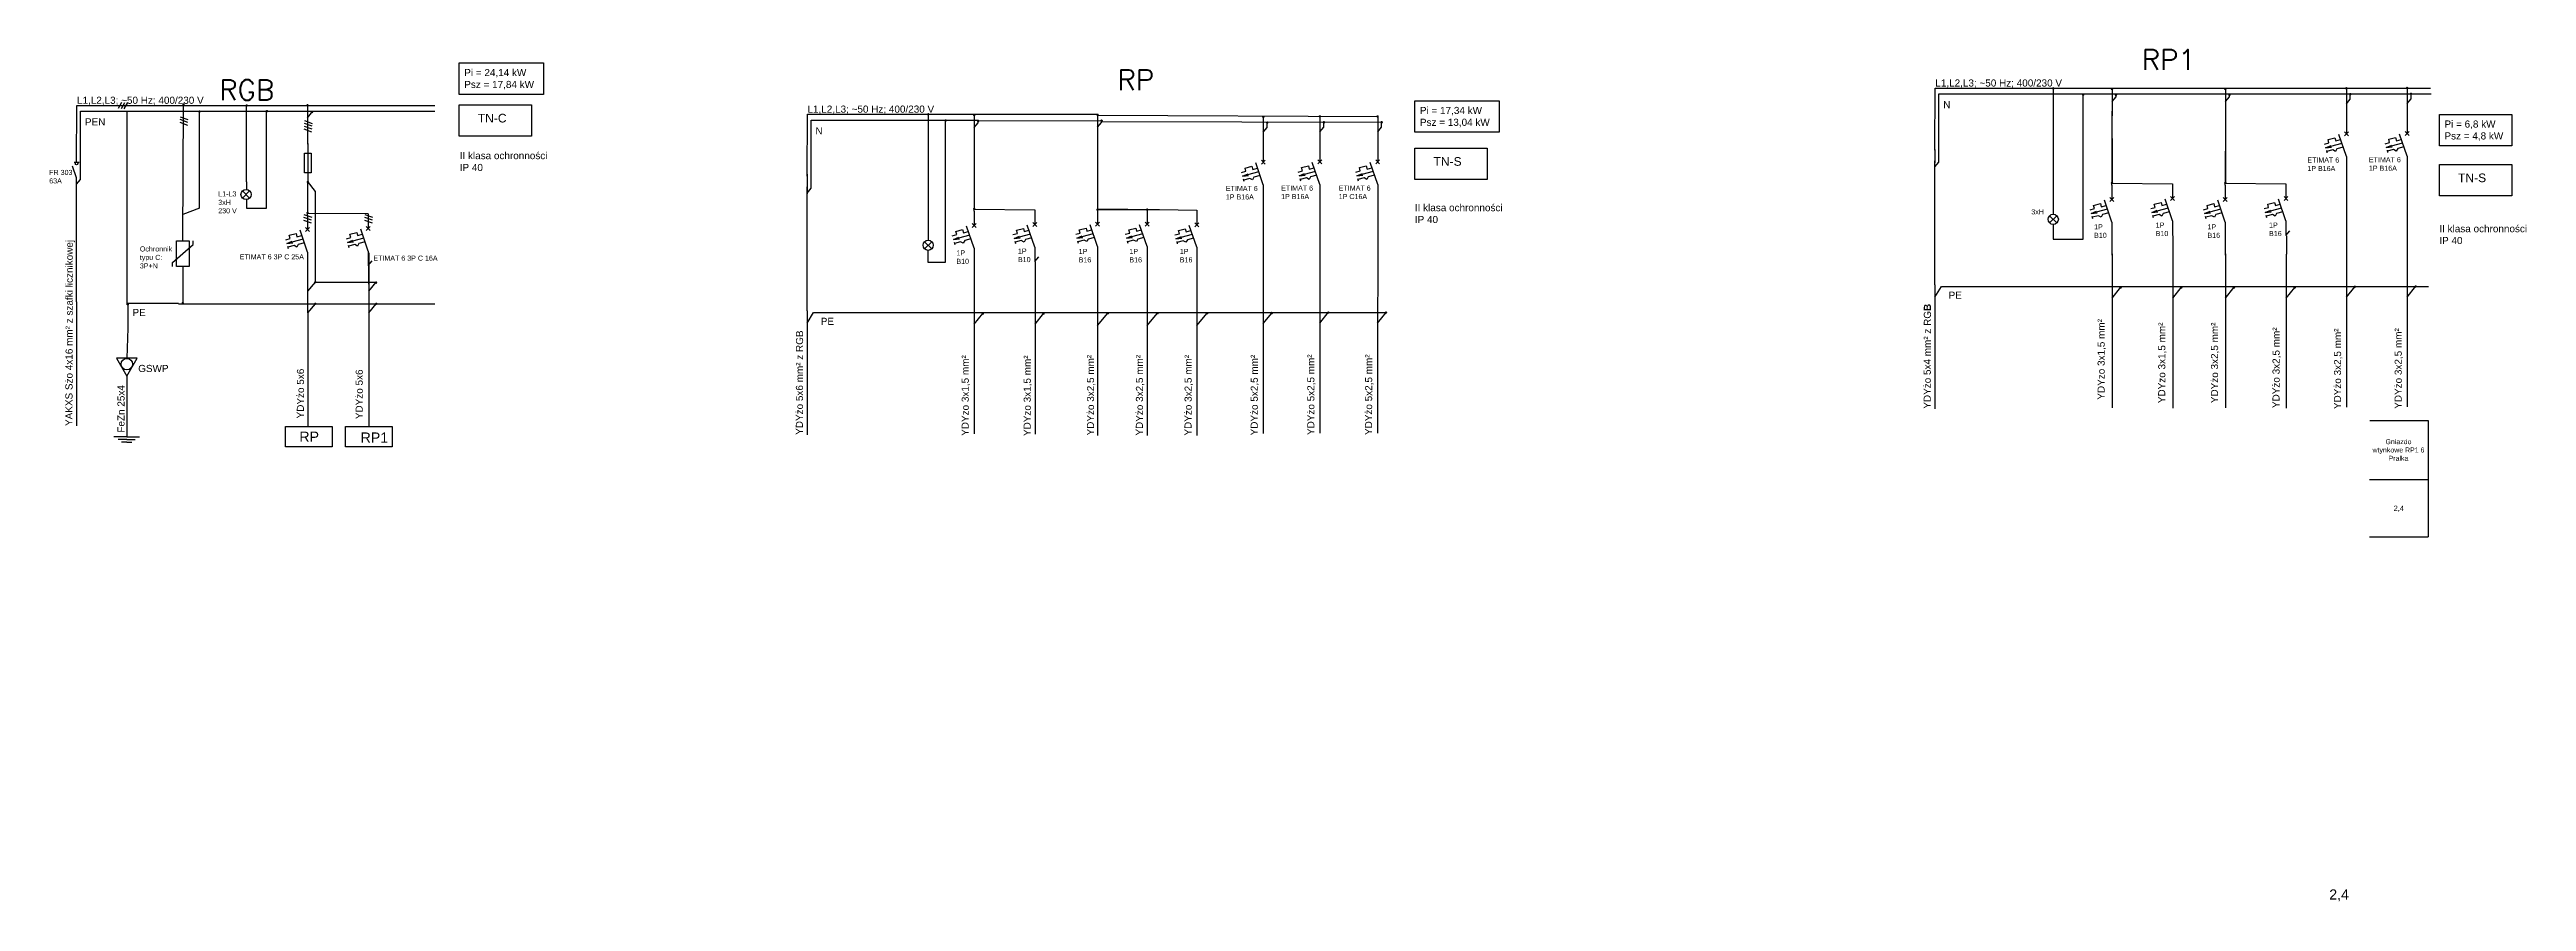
# Model space of a CAD drawing. Header units: inches. Extents: x 42 to 4920, y -585 to 1092.
import ezdxf

# ---------------------------------------------------------------- set-up
doc = ezdxf.new("R2010")
doc.units = ezdxf.units.IN
doc.header["$MEASUREMENT"] = 0
doc.layers.add('EL_rozdzielnie', color=7, linetype='Continuous', lineweight=25)
doc.styles.add('SIMPLEX', font='SIMPLEX')
doc.styles.get("Standard").update_dxf_attribs({"font": 'arial.ttf'})

# ---------------------------------------------------------------- blocks, each defined once
blk = doc.blocks.new('wył. nadmiarowy')
at = {"layer": 'EL_rozdzielnie', "color": 18, "lineweight": 25, "true_color": 0x000000}
for p, q in [((0, 153.7), (0, 110.6)), ((-65.3, 80), (-52, 83.5)), ((-13.4, 81.8), (-62.2, 68.7)), ((-62.2, 68.7), (-45.7, 75.7)), ((-54.6, 93.2), (-34.4, 98.6)), ((-52, 83.6), (-54.6, 93.2)), ((-34.4, 98.6), (-31.8, 89)), ((-31.8, 89), (-17.3, 93)), ((0, 43.1), (-22.6, 108.3)), ((5.9, 116.5), (-5.9, 104.7)), ((-5.9, 116.5), (5.9, 104.7)), ((-62.2, 68.7), (-44.3, 70.6)), ((-59.8, 60.7), (-58.1, 53.7)), ((-40.4, 62.3), (-59, 57.4)), ((-32.4, 58), (-40.4, 62.3)), ((-28, 65.7), (-32.4, 58)), ((-9.5, 70.6), (-28, 65.7)), ((0, 43.1), (0, 0))]:
    blk.add_line(p, q, dxfattribs=at)

msp = doc.modelspace()

# ---------------------------------------------------------------- linework, layer by layer
for p, q in [((95.2, 870.6), (95.9, 982.1)), ((95.9, 982.1), (284, 982.1)), ((177.5, 976.6), (184.3, 988.6)), ((183.6, 975.9), (190.3, 987.9)), ((189.1, 975.4), (195.9, 987.5)), ((284, 982.1), (528.1, 982.1)), ((304.3, 715.8), (305.7, 983.6)), ((429.7, 831.8), (429.7, 982.1)), ((528.1, 982.1), (800.3, 982.1)), ((550, 982.3), (550, 957.9)), ((3754.7, 894.1), (3755.4, 1016.2)), ((3755.4, 1016.2), (3999.5, 1016.2)), ((3762.5, 870.3), (3762.5, 1004.6)), ((3762.5, 1004.6), (4006.6, 1004.6)), ((3987.7, 1015.6), (3987.7, 905.8)), ((3999.5, 1016.2), (4487.6, 1016.2)), ((4006.6, 1004.6), (4494.7, 1004.6)), ((4046.6, 718.6), (4046.6, 1004)), ((4103.4, 1014.3), (4103.4, 989.9)), ((4103.4, 1014.3), (4103.4, 989.9)), ((4103.4, 989.9), (4111.3, 999.2)), ((4103.4, 989.9), (4111.3, 999.2)), ((4103.4, 989.9), (4103.4, 961.5)), ((4103.4, 989.9), (4103.4, 961.5)), ((4111.3, 999.2), (4111.3, 1002.6)), ((4111.3, 999.2), (4111.3, 1002.6)), ((4326.7, 1014.3), (4326.7, 989.8)), ((4326.7, 1014.3), (4326.7, 989.8)), ((4326.7, 989.8), (4334.5, 999.2)), ((4326.7, 989.8), (4334.5, 999.2)), ((4326.7, 989.8), (4326.7, 961.5)), ((4326.7, 989.8), (4326.7, 961.5)), ((4334.5, 999.2), (4334.5, 1002.6)), ((4334.5, 999.2), (4334.5, 1002.6)), ((4487.6, 1016.2), (4730.7, 1016.2)), ((4494.7, 1004.6), (4731.8, 1004.6)), ((4564.9, 1015.7), (4564.9, 954.7)), ((4564.9, 985.2), (4572.7, 994.5)), ((4572.7, 994.5), (4572.7, 1004.1)), ((4684.4, 1016.3), (4684.4, 955.3)), ((4684.4, 985.8), (4692.3, 995.1)), ((4692.3, 995.1), (4692.3, 1004.7)), ((103, 836.3), (103, 970.6)), ((103, 970.6), (291.1, 970.6)), ((194.6, 966.5), (194.6, 970.1)), ((194.8, 589.8), (194.8, 968.1)), ((291.1, 970.6), (535.2, 970.6)), ((298.3, 954.8), (313.5, 949.3)), ((298.3, 948.9), (313.5, 943.5)), ((299.1, 959.8), (314.3, 954.4)), ((337.2, 779.8), (337.1, 970)), ((535.2, 970.6), (800.3, 970.6)), ((542.7, 935.7), (557.9, 930.3)), ((543.3, 947.2), (558.5, 941.7)), ((543.3, 941.3), (558.5, 935.9)), ((544.1, 952.2), (559.3, 946.8)), ((550, 957.9), (557.8, 967.3)), ((550, 957.9), (550, 929.5)), ((550, 929.5), (550, 905.7)), ((557.8, 967.3), (557.8, 970.7)), ((1533.7, 842.7), (1534.4, 964.8)), ((1534.4, 964.8), (1778.5, 964.8)), ((1541.5, 819), (1541.5, 953.2)), ((1541.5, 953.2), (1785.6, 953.2)), ((1772.2, 964.5), (1772.2, 854.7)), ((1778.5, 964.8), (1863, 964.8)), ((1785.6, 953.2), (1870.8, 953.2)), ((1806.4, 673.7), (1806.4, 951.3)), ((1862.9, 963.1), (1862.9, 938.6)), ((1862.9, 963.1), (1862.9, 938.6)), ((1862.9, 938.6), (1870.8, 948)), ((1862.9, 938.6), (1870.8, 948)), ((1862.9, 939.7), (1862.9, 837.1)), ((1863, 964.8), (2106, 964.8)), ((1869.7, 952), (2112.5, 952.5)), ((1870.8, 948), (1870.8, 951.4)), ((1870.8, 948), (1870.8, 951.4)), ((2105.7, 963.6), (2105.7, 939.2)), ((2105.7, 939.2), (2113.6, 948.6)), ((2105.7, 939.2), (2105.7, 910.8)), ((2106.3, 962.6), (2658.4, 960.5)), ((2113.6, 948.6), (2113.6, 952)), ((2113.6, 950.3), (2666.3, 948.9)), ((2432.1, 959.7), (2432.1, 898.7)), ((2432.1, 929.2), (2439.9, 938.5)), ((2439.9, 938.5), (2439.9, 948.1)), ((2543.5, 960.5), (2543.5, 899.4)), ((2543.5, 930), (2551.4, 939.3)), ((2551.4, 939.3), (2551.4, 948.9)), ((2657.3, 960.5), (2657.3, 899.4)), ((2657.3, 930), (2665.1, 939.3)), ((2665.1, 939.3), (2665.1, 948.9)), ((4103.1, 970.8), (4103.1, 891.3)), ((4326.7, 970.8), (4326.7, 872.3)), ((550.5, 906.8), (550.5, 831.2)), ((2105.8, 914.9), (2105.8, 857.1)), ((3754.3, 895.6), (3754.3, 869)), ((4103.1, 891.8), (4103.1, 830.8)), ((4103.4, 917), (4103.4, 888.6)), ((4103.4, 917), (4103.4, 888.6)), ((4103.4, 888.6), (4103.4, 827.6)), ((4103.4, 888.6), (4103.4, 827.6)), ((4326.3, 891.8), (4326.3, 830.8)), ((4326.7, 917), (4326.7, 888.6)), ((4326.7, 917), (4326.7, 888.6)), ((4326.7, 888.6), (4326.7, 827.6)), ((4326.7, 888.6), (4326.7, 827.6)), ((95.2, 839.3), (86.8, 862.2)), ((90.3, 870.5), (100.3, 870.5)), ((95.2, 595.2), (95.2, 839.3)), ((95.2, 827), (103, 836.3)), ((429.7, 831.8), (429.7, 816.6)), ((1534.1, 846.6), (1534.1, 807.9)), ((1772.2, 854.7), (1772.2, 753.4)), ((1862.6, 840.6), (1862.6, 779.6)), ((1862.9, 837.4), (1862.9, 776.4)), ((1862.9, 837.4), (1862.9, 776.4)), ((2105.7, 866.4), (2105.7, 838)), ((2105.7, 838), (2105.7, 776.9)), ((3754.7, 629.2), (3754.7, 873.3)), ((3754.7, 861), (3762.5, 870.3)), ((4564.9, 853.4), (4564.9, 691.1)), ((4684.4, 854), (4684.4, 691.7)), ((429.5, 796.3), (429.5, 780.1)), ((1533.7, 577.9), (1533.7, 821.9)), ((1533.7, 809.6), (1541.5, 819)), ((2432.1, 797.4), (2432.1, 634.5)), ((2543.5, 798.2), (2543.5, 635.2)), ((2657.3, 798.2), (2657.3, 635.2)), ((4103.2, 825.3), (4103.2, 828.4)), ((4222.7, 827.4), (4103.9, 828.6)), ((4326.5, 825.3), (4326.5, 828.4)), ((4446, 827.4), (4327.1, 828.6)), ((337.2, 779.8), (304.5, 767.2)), ((1772.2, 753.4), (1772.2, 716.8)), ((1862.7, 774.1), (1862.7, 777.2)), ((1982.2, 776.2), (1863.4, 777.4)), ((2105.7, 776.9), (2227.8, 776.9)), ((2225, 776.6), (2106.2, 777.8)), ((2227.8, 776.9), (2301, 775.7)), ((4446, 726.2), (4453.8, 735.5)), ((284.2, 672.9), (304.3, 690.6)), ((304.3, 690.6), (324.6, 708.2)), ((324.6, 708.2), (324.6, 715.7)), ((1771.5, 696.6), (1771.5, 673.7)), ((1982.2, 675), (1990.1, 684.3)), ((3987.2, 718.6), (4046.6, 718.6)), ((4103.2, 724), (4103.2, 687.4)), ((4103.4, 689.7), (4103.4, 627.3)), ((4103.4, 689.7), (4103.4, 627.3)), ((4223, 689.3), (4223, 626.9)), ((4223, 689.3), (4223, 626.9)), ((4223.5, 725.6), (4223.5, 689)), ((4326.5, 724), (4326.5, 687.4)), ((4326.7, 689.7), (4326.7, 627.3)), ((4326.7, 689.7), (4326.7, 627.3)), ((4446.3, 689.3), (4446.3, 626.9)), ((4446.3, 689.3), (4446.3, 626.9)), ((4446.8, 725.6), (4446.8, 689)), ((4564.9, 691.1), (4564.9, 628.8)), ((4564.9, 691.1), (4564.9, 628.8)), ((4684.4, 691.7), (4684.4, 629.4)), ((4684.4, 691.7), (4684.4, 629.4)), ((304.3, 665.3), (304.3, 593.1)), ((1771.5, 673.7), (1806.4, 673.7)), ((1862.7, 672.8), (1862.7, 636.2)), ((1862.9, 638.5), (1862.9, 576.1)), ((1862.9, 638.5), (1862.9, 576.1)), ((1982.5, 638.1), (1982.5, 575.7)), ((1982.5, 638.1), (1982.5, 575.7)), ((1983, 674.4), (1983, 637.8)), ((2105.7, 675.7), (2105.7, 639.1)), ((2105.7, 639.1), (2105.7, 576.7)), ((2203.4, 675.7), (2203.4, 639.1)), ((2203.4, 639.1), (2203.4, 576.7)), ((2301, 674.4), (2301, 637.8)), ((2301, 637.8), (2301, 576.7)), ((2432.1, 634.5), (2431.7, 574.3)), ((2543.5, 635.2), (2543.1, 575.1)), ((2657.3, 635.2), (2656.9, 575.1)), ((95.2, 595.2), (95.2, 546.4)), ((296, 591.9), (195.5, 591.9)), ((196.2, 590.6), (196.2, 543.7)), ((3754.7, 629.2), (3754.7, 580.4)), ((3754.7, 604.8), (3767.3, 625.7)), ((4103.4, 627.3), (4103.4, 602.9)), ((4103.4, 602.9), (4120.3, 623.8)), ((4103.4, 602.9), (4103.4, 386.6)), ((4223, 627.3), (4223, 602.9)), ((4223, 602.9), (4239.9, 623.7)), ((4223, 602.9), (4223, 386.5)), ((4326.7, 627.3), (4326.7, 602.9)), ((4326.7, 602.9), (4343.6, 623.8)), ((4326.7, 602.9), (4326.7, 386.6)), ((4377.5, 625.7), (4698, 625.7)), ((4446.3, 627.3), (4446.3, 602.9)), ((4446.3, 602.9), (4463.2, 623.7)), ((4446.3, 602.9), (4446.3, 386.5)), ((4564.9, 628.8), (4564.9, 604.4)), ((4564.9, 604.4), (4581.8, 625.2)), ((4564.9, 604.4), (4564.9, 388)), ((4684.4, 629.4), (4684.4, 605)), ((4684.4, 605), (4701.3, 625.8)), ((4684.4, 605), (4684.4, 388.6)), ((4698, 625.7), (4726.6, 625.7)), ((95.2, 546.4), (95.2, 351.2)), ((196.2, 543.7), (194.1, 484.4)), ((1533.7, 577.9), (1533.7, 529)), ((1533.7, 553.4), (1546.3, 574.3)), ((1862.9, 576.1), (1862.9, 551.7)), ((1862.9, 551.7), (1879.8, 572.6)), ((1862.9, 551.7), (1862.9, 335.4)), ((1982.5, 576.1), (1982.5, 551.7)), ((1982.5, 551.7), (1999.4, 572.5)), ((1982.5, 551.7), (1982.5, 335.3)), ((2105.7, 576.7), (2105.7, 573.4)), ((2105.7, 573.4), (2105.7, 549)), ((2105.7, 549), (2126.1, 573.3)), ((2105.7, 549), (2105.7, 332.6)), ((2156.5, 574.3), (2446.8, 574.3)), ((2203.4, 576.7), (2203.4, 573.1)), ((2203.4, 573.1), (2203.4, 548.7)), ((2203.4, 548.7), (2223.8, 573)), ((2203.4, 548.7), (2203.4, 332.3)), ((2301, 576.7), (2301, 573.4)), ((2301, 573.4), (2301, 549)), ((2301, 549), (2321.4, 573.3)), ((2301, 549), (2301, 332.6)), ((2431.7, 577), (2431.7, 552.6)), ((2431.7, 552.6), (2448.6, 573.5)), ((2431.7, 552.6), (2431.7, 336.3)), ((2448, 574.5), (2674.9, 574.6)), ((2543.1, 577.8), (2543.1, 553.4)), ((2543.1, 553.4), (2560, 574.3)), ((2543.1, 553.4), (2543.1, 337)), ((2656.9, 577.8), (2656.9, 553.4)), ((2656.9, 553.4), (2673.8, 574.2)), ((2656.9, 553.4), (2656.9, 337)), ((3754.7, 580.4), (3754.7, 385.2)), ((1533.7, 529), (1533.7, 333.8)), ((193.8, 449.6), (193.8, 329.6)), ((4611.1, 362.2), (4726.3, 362.2)), ((4726.3, 362.2), (4726.3, 133.3)), ((193.8, 329.6), (168.8, 329.6)), ((193.8, 324.6), (176.8, 324.6)), ((193.8, 319.6), (183.8, 319.6)), ((193.8, 329.6), (218.8, 329.6)), ((193.8, 324.6), (210.8, 324.6)), ((193.8, 319.6), (203.8, 319.6)), ((4610.4, 245.7), (4726.3, 245.7)), ((4610.4, 133.3), (4726.3, 133.3))]:
    msp.add_line(p, q)
at = {"color": 18, "true_color": 0x000000}
for p, q in [((469.1, 780.1), (469.1, 970.6)), ((3987.7, 905.8), (3987.7, 767.9)), ((549.9, 832.7), (549.9, 771.7)), ((565.6, 812.4), (549.9, 832.7)), ((565.6, 634.2), (565.6, 812.4)), ((429.5, 780.1), (469.1, 780.1)), ((542.2, 762.4), (557.4, 756.9)), ((542.2, 756.5), (557.4, 751.1)), ((542.9, 767.5), (558.1, 762)), ((550, 766.2), (550, 769.4)), ((669.5, 768.4), (550.7, 769.5)), ((662.2, 762.4), (677.4, 756.9)), ((662.2, 756.5), (677.4, 751.1)), ((662.9, 767.5), (678.1, 762)), ((3987.2, 747.8), (3987.2, 718.6)), ((550.3, 574), (550.3, 689.7)), ((670.5, 692.1), (670.5, 574)), ((550, 665), (550, 628.4)), ((550.7, 616.4), (565.6, 634.2)), ((565.6, 634.2), (685.4, 634.2)), ((669.5, 667.1), (677.4, 676.4)), ((670.3, 666.6), (670.3, 630)), ((670.5, 616.4), (685.4, 634.2)), ((295.9, 591.7), (565.3, 591.8)), ((550.3, 574), (565.3, 591.8)), ((565.3, 591.8), (685.4, 591.8)), ((670.5, 574), (685.4, 591.8)), ((685.4, 591.8), (800.3, 591.8)), ((550.3, 574), (550.3, 351.1)), ((670.5, 574), (670.5, 351.1))]:
    msp.add_line(p, q, dxfattribs=at)
for points in [[(848.5, 1065.6), (1014.4, 1065.6), (1014.4, 1003.8), (848.5, 1003.8)], [(848.5, 983.1), (990.9, 983.1), (990.9, 921.3), (848.5, 921.3)], [(2730.5, 991), (2896.4, 991), (2896.4, 929.3), (2730.5, 929.3)], [(4748, 964.2), (4890.5, 964.2), (4890.5, 902.5), (4748, 902.5)], [(544.1, 888), (557, 888), (557, 849.4), (544.1, 849.4)], [(2730.5, 897.9), (2872.9, 897.9), (2872.9, 836.2), (2730.5, 836.2)], [(4748, 865.6), (4890.5, 865.6), (4890.5, 803.9), (4748, 803.9)], [(173.9, 484.4), (194.1, 449.4), (214.3, 484.4)], [(506.5, 350.3), (598.2, 350.3), (598.2, 310.1), (506.5, 310.1)], [(624.8, 349.9), (716.4, 349.9), (716.4, 309.8), (624.8, 309.8)]]:
    msp.add_lwpolyline(points, close=True)
at = {"const_width": 2.44}
for points in [[(305.8, 984.8, -3.353394), (304.7, 984.2, -0.298205), (305.8, 984.8, -0.326617)], [(430.1, 983, -3.353394), (429, 982.4, -0.298205), (430.1, 983, -0.326617)], [(550.1, 983.5, -3.353394), (548.9, 982.9, -0.298205), (550.1, 983.5, -0.326617)], [(3987.7, 1016.8, -3.353394), (3986.6, 1016.1, -0.298205), (3987.7, 1016.8, -0.326617)], [(4046.8, 1004.5, -3.353394), (4045.7, 1003.8, -0.298205), (4046.8, 1004.5, -0.326617)], [(4103.5, 1015.4, -3.353394), (4102.4, 1014.8, -0.298205), (4103.5, 1015.4, -0.326617)], [(4111.3, 1003.8, -3.353394), (4110.2, 1003.2, -0.298205), (4111.3, 1003.8, -0.326617)], [(4326.7, 1015.4, -3.353394), (4325.6, 1014.8, -0.298205), (4326.7, 1015.4, -0.326617)], [(4334.6, 1003.8, -3.353394), (4333.5, 1003.2, -0.298205), (4334.6, 1003.8, -0.326617)], [(4564.9, 1016.9, -3.353394), (4563.8, 1016.2, -0.298205), (4564.9, 1016.9, -0.326617)], [(4572.8, 1005.3, -3.353394), (4571.7, 1004.7, -0.298205), (4572.8, 1005.3, -0.326617)], [(4684.5, 1017.5, -3.353394), (4683.4, 1016.8, -0.298205), (4684.5, 1017.5, -0.326617)], [(4692.3, 1005.9, -3.353394), (4691.2, 1005.3, -0.298205), (4692.3, 1005.9, -0.326617)], [(337.1, 971.1, -3.353394), (336, 970.5, -0.298205), (337.1, 971.1, -0.326617)], [(469.8, 971.9, -3.353394), (468.7, 971.2, -0.298205), (469.8, 971.9, -0.326617)], [(558.7, 970.3, -3.353394), (557.6, 969.6, -0.298205), (558.7, 970.3, -0.326617)], [(1772.2, 965.7, -3.353394), (1771.1, 965, -0.298205), (1772.2, 965.7, -0.326617)], [(1806.8, 953.6, -3.353394), (1805.6, 953, -0.298205), (1806.8, 953.6, -0.326617)], [(1863, 964.2, -3.353394), (1861.9, 963.6, -0.298205), (1863, 964.2, -0.326617)], [(1870.8, 952.6, -3.353394), (1869.7, 952, -0.298205), (1870.8, 952.6, -0.326617)], [(2105.8, 964.8, -3.353394), (2104.7, 964.2, -0.298205), (2105.8, 964.8, -0.326617)], [(2113.7, 953.2, -3.353394), (2112.5, 952.5, -0.298205), (2113.7, 953.2, -0.326617)], [(2432.2, 960.9, -3.353394), (2431, 960.2, -0.298205), (2432.2, 960.9, -0.326617)], [(2440, 949.3, -3.353394), (2438.9, 948.7, -0.298205), (2440, 949.3, -0.326617)], [(2543.6, 961.6, -3.353394), (2542.5, 961, -0.298205), (2543.6, 961.6, -0.326617)], [(2551.5, 950.1, -3.353394), (2550.3, 949.4, -0.298205), (2551.5, 950.1, -0.326617)], [(2657.3, 961.6, -3.353394), (2656.2, 961, -0.298205), (2657.3, 961.6, -0.326617)], [(2665.2, 950.1, -3.353394), (2664.1, 949.4, -0.298205), (2665.2, 950.1, -0.326617)], [(550.7, 832.5, -3.353394), (549.6, 831.9, -0.298205), (550.7, 832.5, -0.326617)], [(4103.4, 830.8, -3.353394), (4102.3, 830.1, -0.298205), (4103.4, 830.8, -0.326617)], [(4326.6, 830.8, -3.353394), (4325.5, 830.1, -0.298205), (4326.6, 830.8, -0.326617)], [(1862.9, 779.6, -3.353394), (1861.8, 778.9, -0.298205), (1862.9, 779.6, -0.326617)], [(2105.8, 778.1, -3.353394), (2104.7, 777.5, -0.298205), (2105.8, 778.1, -0.326617)], [(2203.4, 778.1, -3.353394), (2202.3, 777.5, -0.298205), (2203.4, 778.1, -0.326617)], [(196.3, 591.8, -3.353394), (195.2, 591.2, -0.298205), (196.3, 591.8, -0.326617)], [(304.4, 594, -3.353394), (303.3, 593.4, -0.298205), (304.4, 594, -0.326617)], [(4120.4, 625, -3.353394), (4119.3, 624.3, -0.298205), (4120.4, 625, -0.326617)], [(4240, 624.9, -3.353394), (4238.9, 624.3, -0.298205), (4240, 624.9, -0.326617)], [(4343.6, 625, -3.353394), (4342.5, 624.3, -0.298205), (4343.6, 625, -0.326617)], [(4463.3, 624.9, -3.353394), (4462.1, 624.3, -0.298205), (4463.3, 624.9, -0.326617)], [(4581.8, 626.4, -3.353394), (4580.7, 625.8, -0.298205), (4581.8, 626.4, -0.326617)], [(4701.4, 627, -3.353394), (4700.3, 626.4, -0.298205), (4701.4, 627, -0.326617)], [(1879.9, 573.8, -3.353394), (1878.8, 573.1, -0.298205), (1879.9, 573.8, -0.326617)], [(1999.5, 573.7, -3.353394), (1998.4, 573.1, -0.298205), (1999.5, 573.7, -0.326617)], [(2126.2, 574.5, -3.353394), (2125.1, 573.8, -0.298205), (2126.2, 574.5, -0.326617)], [(2223.8, 574.1, -3.353394), (2222.7, 573.5, -0.298205), (2223.8, 574.1, -0.326617)], [(2321.5, 574.5, -3.353394), (2320.3, 573.8, -0.298205), (2321.5, 574.5, -0.326617)], [(2448.7, 574.7, -3.353394), (2447.5, 574, -0.298205), (2448.7, 574.7, -0.326617)], [(2560.1, 575.4, -3.353394), (2559, 574.8, -0.298205), (2560.1, 575.4, -0.326617)], [(2673.8, 575.4, -3.353394), (2672.7, 574.8, -0.298205), (2673.8, 575.4, -0.326617)]]:
    msp.add_lwpolyline(points, format="xyb", dxfattribs=at)
at = {"color": 18, "true_color": 0x000000, "const_width": 2.44}
for points in [[(550.2, 771.7, -3.353394), (549.1, 771.1, -0.298205), (550.2, 771.7, -0.326617)], [(565.3, 635.1, -3.353394), (564.2, 634.5, -0.298205), (565.3, 635.1, -0.326617)], [(684.8, 634.5, -3.353394), (683.7, 633.8, -0.298205), (684.8, 634.5, -0.326617)], [(565.3, 592.9, -3.353394), (564.2, 592.3, -0.298205), (565.3, 592.9, -0.326617)], [(685.5, 592.9, -3.353394), (684.4, 592.3, -0.298205), (685.5, 592.9, -0.326617)]]:
    msp.add_lwpolyline(points, format="xyb", dxfattribs=at)
at = {"color": 0}
msp.add_lwpolyline([(291.7, 715.8), (317, 715.8), (317, 665.3), (291.7, 665.3)], close=True, dxfattribs=at)
for points in [[(284.2, 665.3), (284.2, 672.9)], [(3767.3, 625.7), (4377.5, 625.7)], [(1546.3, 574.3), (2156.5, 574.3)]]:
    msp.add_lwpolyline(points)
for centre, radius in [((95.2, 867.9), 2.65), ((194.1, 473), 11.3)]:
    msp.add_circle(centre, radius)
at = {"layer": 'EL_rozdzielnie', "color": 18, "true_color": 0x000000}
for p, q in [((435.9, 799.5), (421.7, 813.7)), ((435.9, 813.7), (421.7, 799.5)), ((3994.8, 750.8), (3980.6, 764.9)), ((3994.8, 764.9), (3980.6, 750.8)), ((1779.3, 699.7), (1765.1, 713.9)), ((1779.3, 713.9), (1765.1, 699.7))]:
    msp.add_line(p, q, dxfattribs=at)
for centre in [(428.8, 806.6), (3987.7, 757.9), (1772.2, 706.8)]:
    msp.add_circle(centre, 10, dxfattribs=at)

# ---------------------------------------------------------------- block references
at = {"color": 18, "true_color": 0x000000, "xscale": 0.6590048323299361, "yscale": 0.6590048323299361, "zscale": 0.6590048323299361}
for p in [(550, 665), (669.5, 667.1)]:
    msp.add_blockref('wył. nadmiarowy', p, dxfattribs=at)
at = {"layer": 'EL_rozdzielnie', "xscale": 0.6590048323299361, "yscale": 0.6590048323299361, "zscale": 0.6590048323299361}
for p in [(4564.9, 853.4), (4684.4, 854), (2432.1, 797.4), (2543.5, 798.2), (2657.3, 798.2), (4103.2, 724), (4222.7, 726.2), (4326.5, 724), (4446, 726.2), (1862.7, 672.8), (1982.2, 675), (2105.7, 675.7), (2203.4, 675.7), (2301, 674.4)]:
    msp.add_blockref('wył. nadmiarowy', p, dxfattribs=at)

# ---------------------------------------------------------------- texts
at = {"char_height": 40, "attachment_point": 1, "style": 'SIMPLEX'}
for s, insert in [('RP1', (4162, 1092)), ('RGB', (376.2, 1032.6)), ('RP', (2144.9, 1052.4))]:
    msp.add_mtext_dynamic_manual_height_columns(s, width=546.389, gutter_width=12.5, heights=[0], dxfattribs=dict(at, insert=insert))
at = {"attachment_point": 1}
for s, width, gutter_width, heights, insert, char_height in [('Pi = 24,14 kW\\PPsz = 17,84 kW', 239.86, 12.5, [0], (858.5, 1053.7), 14), ('\\A1;L1,L2,L3; ~50 Hz; 400/230 V', 252.023, 12.5, [0], (3755.4, 1033.2), 14), ('\\A1;L1,L2,L3; ~50 Hz; 400/230 V', 252.023, 12.5, [0], (95.9, 999.2), 14), ('\\A1;L1,L2,L3; ~50 Hz; 400/230 V', 252.023, 12.5, [0], (1534.4, 981.8), 14), ('Pi = 17,34 kW\\PPsz = 13,04 kW', 239.86, 12.5, [0], (2740.5, 979.2), 14), ('N', 108.082, 12.5, [0], (3771, 990.6), 14), ('PEN', 108.082, 12.5, [0], (111.6, 956.6), 14), ('TN-C', 142.412, 12.5, [0], (885.2, 965.5), 17), ('N', 108.082, 12.5, [0], (1550, 939.2), 14), ('Pi = 6,8 kW\\PPsz = 4,8 kW', 239.86, 12.5, [0], (4758.1, 952.4), 14), ('II klasa ochronności\\PIP 40', 503.078, 12.5, [0], (849.6, 890.3), 14), ('TN-S', 142.412, 12.5, [0], (2767.2, 880.3), 17), ('ETIMAT 6 1P B16A', 64.057, 15.3, [68.2], (4488, 879.6), 10), ('ETIMAT 6 1P B16A', 64.057, 15.3, [68.2], (4609.3, 880.2), 10), ('FR 303\\P63A', 51.368, 15.3, [0], (41.2, 855.2), 10), ('TN-S', 142.412, 12.5, [0], (4784.8, 848), 17), ('L1-L3\\P3xH\\P230 V', 67.342, 15.3, [55.2], (374.1, 813), 10), ('ETIMAT 6 1P B16A', 64.057, 15.3, [68.2], (2358.3, 823.6), 10), ('ETIMAT 6 1P B16A', 64.057, 15.3, [68.2], (2467.2, 824.4), 10), ('ETIMAT 6 1P C16A', 64.057, 15.3, [68.2], (2580.6, 824.4), 10), ('\\PII klasa ochronności\\PIP 40', 503.078, 12.5, [0], (2730.5, 811.2), 14), ('3xH', 67.342, 15.3, [19.1], (3944.5, 777.7), 10), ('1P B10', 40.31, 15.3, [0], (4068.2, 748.1), 10), ('1P B10', 36.52, 15.3, [28], (4189.4, 751.6), 10), ('1P\\PB16', 40.31, 15.3, [0], (4291.4, 748.1), 10), ('1P\\PB16', 40.31, 15.3, [27], (4412.7, 751.6), 10), ('II klasa ochronności\\PIP 40', 503.078, 12.5, [0], (4748, 746.5), 14), ('1P B10', 40.31, 15.3, [0], (1827.7, 696.9), 10), ('1P B10', 40.31, 15.3, [0], (1948.9, 700.3), 10), ('1P\\PB16', 40.31, 15.3, [0], (2068.5, 699.8), 10), ('1P\\PB16', 40.31, 15.3, [0], (2168.4, 699.8), 10), ('1P\\PB16', 40.31, 15.3, [0], (2267.7, 699.8), 10), ('PE', 58.8, 12.5, [0], (3781.6, 615.6), 14), ('PE', 58.8, 12.5, [0], (205.2, 581.6), 14), ('PE', 58.8, 12.5, [0], (1560.6, 564.2), 14), ('GSWP', 58.8, 12.5, [14.5], (216.5, 471.4), 14), ('RP', 482.574, 12.5, [0], (533.8, 340), 20), ('RP1', 482.574, 12.5, [0], (654.4, 338.4), 20), ('\\pxqc;Gniazdo wtynkowe RP1 6 Pralka', 107.679, 49.1, [0], (4613.7, 325.2), 9.83), ('2,4', 180.847, 52, [0], (4658.1, 194.4), 10.41), ('2,4', 88.491, 99.8, [0], (4531.2, -560.9), 19.95)]:
    msp.add_mtext_dynamic_manual_height_columns(s, width=width, gutter_width=gutter_width, heights=heights, dxfattribs=dict(at, insert=insert, char_height=char_height))
at = {"char_height": 14, "attachment_point": 1, "rotation": 89.8821}
for s, width, insert in [('YAKXS Sżo 4x16 mm{\\fArial|b0|i0|c238|p39;²} z szafki licznikowej ', 502.03, (73, 351.2)), ('YDYżo 5x4 mm{\\fArial|b0|i0|c238|p39;²} z RG{\\fArial|b1|i0|c238|p34;B}', 230.724, (3732.4, 385.2)), ('YDYżo 5x6 mm{\\fArial|b0|i0|c238|p39;²} z RGB', 230.724, (1511.4, 333.8)), ('YDYzo 3x1,5 mm{\\fArial|b0|i0|c238|p39;²}', 230.724, (4074.8, 403)), ('YDYzo 3x1,5 mm{\\fArial|b0|i0|c238|p39;²}', 230.724, (4194.2, 396.1)), ('YDYżo 3x2,5 mm{\\fArial|b0|i0|c238|p39;²}', 230.724, (4298.1, 396.1)), ('YDYżo 3x2,5 mm{\\fArial|b0|i0|c238|p39;²}', 230.724, (4419.3, 386.5)), ('YDYżo 3x2,5 mm{\\fArial|b0|i0|c238|p39;²}', 230.724, (4540.3, 384.4)), ('YDYżo 3x2,5 mm{\\fArial|b0|i0|c238|p39;²}', 230.724, (4659.8, 385)), ('YDYzo 3x1,5 mm{\\fArial|b0|i0|c238|p39;²}', 230.724, (1837.9, 331.8)), ('YDYzo 3x1,5 mm{\\fArial|b0|i0|c238|p39;²}', 230.724, (1960, 331.4)), ('YDYżo 3x2,5 mm{\\fArial|b0|i0|c238|p39;²}', 230.724, (2084.6, 332.6)), ('YDYżo 3x2,5 mm{\\fArial|b0|i0|c238|p39;²}', 230.724, (2181, 332.3)), ('YDYżo 3x2,5 mm{\\fArial|b0|i0|c238|p39;²}', 230.724, (2276.8, 332.3)), ('YDYżo 5x2,5 mm{\\fArial|b0|i0|c238|p39;²}', 230.724, (2407.1, 332.7)), ('YDYżo 5x2,5 mm{\\fArial|b0|i0|c238|p39;²}', 230.724, (2518.5, 333.4)), ('YDYżo 5x2,5 mm{\\fArial|b0|i0|c238|p39;²}', 230.724, (2632.3, 333.4)), ('YDYżo 5x6', 502.03, (528.8, 366.1)), ('YDYżo 5x6', 502.03, (644.5, 364.6)), ('FeZn 25x4', 502.03, (175.5, 338.1))]:
    msp.add_mtext_dynamic_manual_height_columns(s, width=width, gutter_width=30.5, heights=[20.4], dxfattribs=dict(at, insert=insert))
at = {"insert": (219.7, 704.6), "char_height": 10, "width": 159.479, "attachment_point": 1}
msp.add_mtext('Ochronnik \\Ptypu C: \\P3P+N', dxfattribs=at)
at = {"color": 18, "true_color": 0x000000, "char_height": 10, "attachment_point": 1}
for s, width, insert in [('ETIMAT 6 3P C 25A', 139.305, (416.3, 689.1)), ('ETIMAT 6 3P C 16A', 131.625, (679.5, 686.5))]:
    msp.add_mtext_dynamic_manual_height_columns(s, width=width, gutter_width=15.3, heights=[0], dxfattribs=dict(at, insert=insert))

doc.saveas('drawing.dxf')
